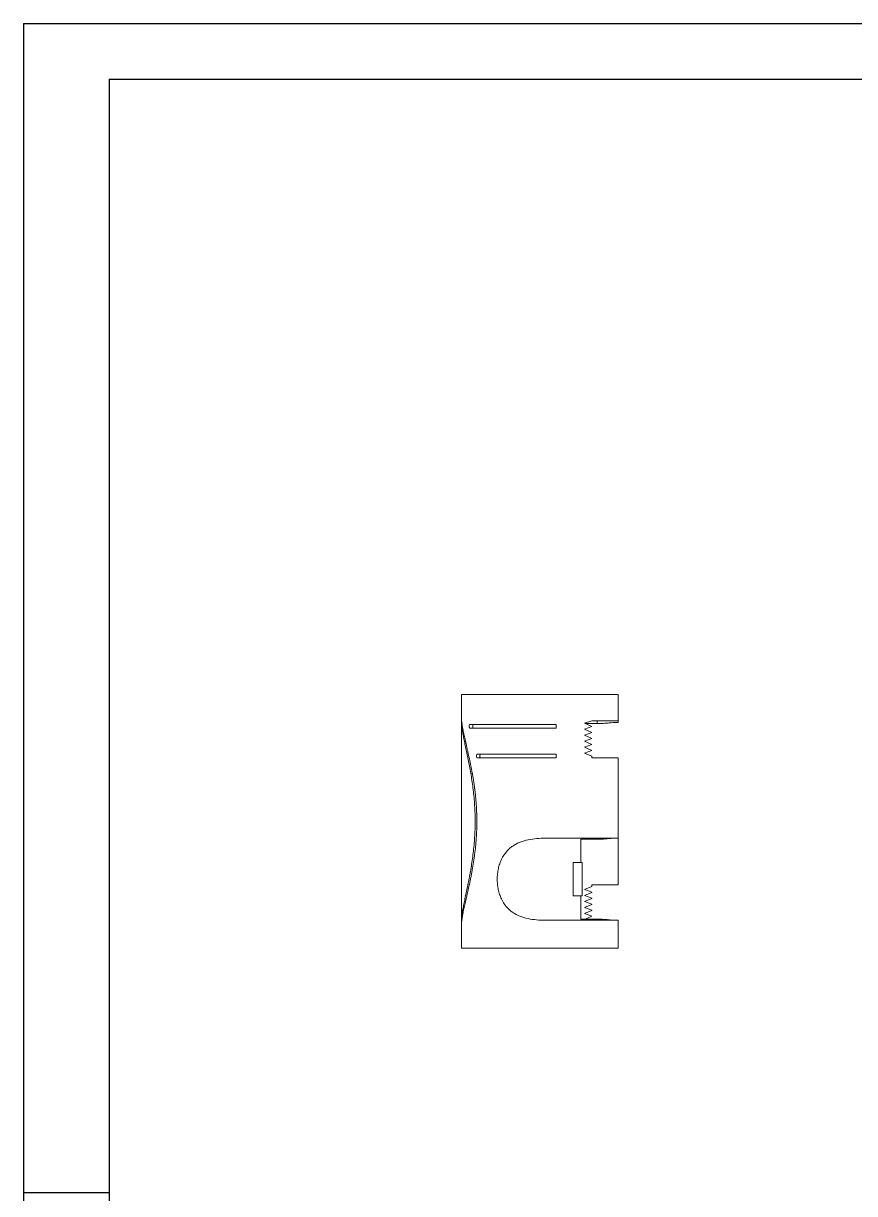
# Model space of a CAD drawing. Header units: inches. Extents: x 2759 to 3735, y 573 to 887.
# Drawn here: x 2758.5 to 2870, y 729.7 to 886.5 of the extents above; entities that cross this region are included whole.
import ezdxf

# ---------------------------------------------------------------- set-up
doc = ezdxf.new("R2010")
doc.units = ezdxf.units.IN

msp = doc.modelspace()

# ---------------------------------------------------------------- linework, layer by layer
for p, q in [((2758.545, 886.544), (3202.047, 886.544)), ((2758.545, 886.544), (2758.545, 572.957)), ((2770.021, 879.078), (3194.581, 879.078)), ((2770.021, 879.078), (2770.021, 580.423)), ((2770.021, 729.75), (2758.545, 729.75))]:
    msp.add_line(p, q)
at = {"color": 7, "linetype": 'Continuous', "lineweight": 15}
for p, q in [((2817.252, 793.617), (2817.252, 796.565)), ((2817.252, 796.565), (2838.252, 796.565)), ((2838.252, 793.065), (2838.252, 796.565)), ((2817.252, 793.617), (2817.252, 793.073)), ((2817.252, 766.056), (2817.252, 793.073)), ((2829.971, 792.565), (2818.38, 792.565)), ((2829.971, 792.065), (2829.971, 792.565)), ((2833.759, 792.712), (2834.752, 793.065)), ((2834.752, 792.289), (2833.759, 792.712)), ((2833.759, 791.912), (2834.752, 792.265)), ((2835.452, 792.671), (2833.857, 792.671)), ((2838.252, 793.065), (2834.752, 793.065)), ((2834.752, 792.289), (2834.752, 792.265)), ((2838.252, 792.815), (2837.784, 792.815)), ((2838.252, 793.065), (2838.252, 792.815)), ((2829.971, 792.065), (2818.38, 792.065)), ((2834.752, 791.489), (2833.759, 791.912)), ((2833.759, 791.112), (2834.752, 791.465)), ((2834.752, 790.689), (2833.759, 791.112)), ((2833.759, 790.312), (2834.752, 790.665)), ((2834.752, 791.489), (2834.752, 791.465)), ((2834.752, 790.689), (2834.752, 790.665)), ((2834.752, 789.889), (2833.759, 790.312)), ((2833.759, 789.512), (2834.752, 789.865)), ((2834.752, 789.089), (2833.759, 789.512)), ((2834.752, 789.889), (2834.752, 789.865)), ((2829.971, 788.565), (2819.389, 788.565)), ((2829.971, 788.065), (2819.389, 788.065)), ((2829.971, 788.065), (2829.971, 788.565)), ((2833.759, 788.712), (2834.752, 789.065)), ((2834.752, 788.289), (2833.759, 788.712)), ((2834.752, 789.089), (2834.752, 789.065)), ((2834.752, 788.289), (2834.752, 788.065)), ((2834.752, 788.065), (2838.252, 788.065)), ((2838.252, 777.315), (2838.252, 788.065)), ((2838.252, 777.315), (2828.56, 777.315)), ((2833.252, 777.171), (2835.452, 777.171)), ((2833.252, 777.171), (2833.252, 774.065)), ((2838.252, 777.315), (2838.252, 771.065)), ((2832.252, 774.065), (2832.252, 769.565)), ((2832.252, 774.065), (2833.452, 774.065)), ((2833.452, 774.065), (2833.452, 769.565)), ((2834.752, 770.84), (2833.759, 770.417)), ((2833.759, 770.417), (2834.752, 770.065)), ((2834.752, 771.065), (2838.252, 771.065)), ((2834.752, 770.84), (2834.752, 771.065)), ((2832.252, 769.565), (2833.452, 769.565)), ((2833.252, 769.565), (2833.252, 766.458)), ((2834.752, 770.04), (2833.759, 769.617)), ((2833.759, 769.617), (2834.752, 769.265)), ((2834.752, 769.24), (2833.759, 768.817)), ((2833.759, 768.817), (2834.752, 768.465)), ((2834.752, 770.04), (2834.752, 770.065)), ((2834.752, 769.24), (2834.752, 769.265)), ((2834.752, 768.44), (2833.759, 768.017)), ((2833.759, 768.017), (2834.752, 767.665)), ((2834.752, 767.64), (2833.759, 767.217)), ((2833.759, 767.217), (2834.752, 766.865)), ((2834.752, 768.44), (2834.752, 768.465)), ((2834.752, 767.64), (2834.752, 767.665)), ((2817.252, 766.056), (2817.252, 765.512)), ((2828.56, 766.315), (2838.252, 766.315)), ((2835.452, 766.458), (2833.252, 766.458)), ((2834.752, 766.84), (2833.857, 766.458)), ((2834.752, 766.84), (2834.752, 766.865)), ((2838.252, 762.565), (2838.252, 766.315)), ((2817.252, 762.565), (2817.252, 765.512)), ((2838.252, 762.565), (2817.252, 762.565))]:
    msp.add_line(p, q, dxfattribs=at)
at = {"color": 8, "linetype": 'Continuous', "lineweight": 15}
msp.add_line((2835.452, 792.671), (2835.452, 793.065), dxfattribs=at)
at = {"color": 7, "linetype": 'Continuous', "lineweight": 15}
for points, knots in [([(2817.252, 793.617), (2817.252, 793.325), (2817.285, 792.982), (2817.348, 792.562), (2817.351, 792.539), (2817.359, 792.49), (2817.363, 792.465), (2817.375, 792.391), (2817.384, 792.34), (2817.41, 792.187), (2817.429, 792.082), (2817.49, 791.759), (2817.536, 791.532), (2817.687, 790.819), (2817.805, 790.303), (2817.964, 789.61), (2817.996, 789.471), (2818.06, 789.187), (2818.093, 789.043), (2818.191, 788.605), (2818.257, 788.306), (2818.34, 787.921), (2818.357, 787.842), (2818.39, 787.685), (2818.407, 787.607), (2818.456, 787.369), (2818.489, 787.209), (2818.586, 786.726), (2818.649, 786.397), (2818.716, 786.022), (2818.724, 785.979), (2818.739, 785.894), (2818.747, 785.851), (2818.769, 785.723), (2818.784, 785.638), (2818.827, 785.381), (2818.855, 785.208), (2818.937, 784.688), (2818.987, 784.338), (2819.039, 783.939), (2819.045, 783.894), (2819.057, 783.803), (2819.062, 783.758), (2819.079, 783.623), (2819.089, 783.532), (2819.121, 783.261), (2819.14, 783.079), (2819.195, 782.532), (2819.226, 782.166), (2819.257, 781.705), (2819.263, 781.611), (2819.274, 781.424), (2819.279, 781.331), (2819.294, 781.051), (2819.302, 780.864), (2819.321, 780.304), (2819.327, 779.929), (2819.327, 779.367), (2819.325, 779.181), (2819.319, 778.808), (2819.314, 778.622), (2819.295, 778.064), (2819.275, 777.692), (2819.237, 777.136), (2819.223, 776.953), (2819.192, 776.585), (2819.176, 776.402), (2819.121, 775.854), (2819.079, 775.491), (2819.029, 775.107), (2819.026, 775.086), (2819.02, 775.042), (2819.017, 775.02), (2819.008, 774.954), (2819.002, 774.91), (2818.984, 774.779), (2818.972, 774.692), (2818.934, 774.431), (2818.908, 774.257), (2818.827, 773.741), (2818.769, 773.4), (2818.693, 772.979), (2818.678, 772.896), (2818.647, 772.73), (2818.632, 772.648), (2818.585, 772.401), (2818.553, 772.238), (2818.456, 771.754), (2818.389, 771.437), (2818.314, 771.086), (2818.306, 771.049), (2818.289, 770.972), (2818.281, 770.934), (2818.256, 770.821), (2818.24, 770.745), (2818.19, 770.521), (2818.157, 770.374), (2818.059, 769.936), (2817.994, 769.653), (2817.9, 769.239), (2817.868, 769.102), (2817.808, 768.835), (2817.778, 768.703), (2817.691, 768.317), (2817.636, 768.069), (2817.535, 767.593), (2817.489, 767.365), (2817.407, 766.933), (2817.372, 766.728), (2817.339, 766.511), (2817.336, 766.486), (2817.329, 766.438), (2817.326, 766.414), (2817.316, 766.343), (2817.31, 766.297), (2817.293, 766.159), (2817.283, 766.071), (2817.26, 765.815), (2817.252, 765.657), (2817.252, 765.512)], [0, 0, 0, 0, 0.0625, 0.0625, 0.0664062, 0.0664062, 0.0703125, 0.0703125, 0.078125, 0.078125, 0.09375, 0.09375, 0.125, 0.125, 0.1875, 0.1875, 0.203125, 0.203125, 0.21875, 0.21875, 0.25, 0.25, 0.2578125, 0.2578125, 0.265625, 0.265625, 0.28125, 0.28125, 0.3125, 0.3125, 0.3164062, 0.3164062, 0.3203125, 0.3203125, 0.328125, 0.328125, 0.34375, 0.34375, 0.375, 0.375, 0.3789062, 0.3789062, 0.3828125, 0.3828125, 0.390625, 0.390625, 0.40625, 0.40625, 0.4375, 0.4375, 0.4453125, 0.4453125, 0.453125, 0.453125, 0.46875, 0.46875, 0.5, 0.5, 0.515625, 0.515625, 0.53125, 0.53125, 0.5625, 0.5625, 0.578125, 0.578125, 0.59375, 0.59375, 0.625, 0.625, 0.6269531, 0.6269531, 0.6289062, 0.6289062, 0.6328125, 0.6328125, 0.640625, 0.640625, 0.65625, 0.65625, 0.6875, 0.6875, 0.6953125, 0.6953125, 0.703125, 0.703125, 0.71875, 0.71875, 0.75, 0.75, 0.7539062, 0.7539062, 0.7578125, 0.7578125, 0.765625, 0.765625, 0.78125, 0.78125, 0.8125, 0.8125, 0.828125, 0.828125, 0.84375, 0.84375, 0.875, 0.875, 0.90625, 0.90625, 0.9375, 0.9375, 0.9414062, 0.9414062, 0.9453125, 0.9453125, 0.953125, 0.953125, 0.96875, 0.96875, 1, 1, 1, 1]), ([(2817.252, 793.073), (2817.252, 793.025), (2817.253, 792.927), (2817.261, 792.771), (2817.272, 792.608), (2817.288, 792.437), (2817.309, 792.258), (2817.349, 791.949), (2817.423, 791.484), (2817.547, 790.826), (2817.694, 790.109), (2817.912, 789.08), (2818.21, 787.67), (2818.561, 785.81), (2818.856, 783.812), (2819.054, 781.714), (2819.124, 779.562), (2819.054, 777.41), (2818.856, 775.312), (2818.56, 773.314), (2818.209, 771.454), (2817.911, 770.044), (2817.693, 769.016), (2817.546, 768.298), (2817.422, 767.639), (2817.338, 767.108), (2817.286, 766.685), (2817.257, 766.351), (2817.254, 766.154), (2817.252, 766.056)], [0, 0, 0, 0, 0.0104034, 0.0208106, 0.0312278, 0.0416608, 0.0521159, 0.0625989, 0.0936019, 0.1247484, 0.1560094, 0.1873307, 0.2498844, 0.3124357, 0.3749842, 0.4375291, 0.5000726, 0.5626165, 0.6251672, 0.6877283, 0.7502972, 0.8128669, 0.8441995, 0.8754709, 0.9066767, 0.9377376, 0.9585632, 0.9793015, 1, 1, 1, 1]), ([(2818.38, 792.065), (2818.36, 792.065), (2818.339, 792.092), (2818.311, 792.184), (2818.303, 792.248), (2818.303, 792.381), (2818.311, 792.445), (2818.339, 792.537), (2818.36, 792.565), (2818.38, 792.565)], [0, 0, 0, 0, 0.25, 0.25, 0.5, 0.5, 0.75, 0.75, 1, 1, 1, 1]), ([(2818.857, 792.565), (2818.851, 792.564), (2818.841, 792.562), (2818.826, 792.547), (2818.813, 792.524), (2818.801, 792.493), (2818.791, 792.454), (2818.784, 792.411), (2818.781, 792.372), (2818.779, 792.343), (2818.779, 792.33), (2818.779, 792.324), (2818.779, 792.321), (2818.779, 792.32), (2818.779, 792.319), (2818.779, 792.319), (2818.779, 792.319), (2818.779, 792.319), (2818.779, 792.319), (2818.779, 792.319), (2818.779, 792.319), (2818.779, 792.319), (2818.779, 792.319), (2818.779, 792.319), (2818.779, 792.319), (2818.779, 792.319), (2818.779, 792.319), (2818.779, 792.318), (2818.779, 792.318), (2818.779, 792.318), (2818.779, 792.318), (2818.779, 792.318), (2818.779, 792.318), (2818.779, 792.318), (2818.779, 792.318), (2818.779, 792.318), (2818.779, 792.318), (2818.779, 792.318), (2818.779, 792.318), (2818.779, 792.318), (2818.779, 792.318), (2818.779, 792.318), (2818.779, 792.318), (2818.779, 792.318), (2818.779, 792.318), (2818.779, 792.318), (2818.779, 792.318), (2818.779, 792.318), (2818.779, 792.317), (2818.779, 792.317), (2818.779, 792.317), (2818.779, 792.317), (2818.779, 792.317), (2818.779, 792.317), (2818.779, 792.317), (2818.779, 792.317), (2818.779, 792.317), (2818.779, 792.317), (2818.779, 792.317), (2818.779, 792.317), (2818.779, 792.317), (2818.779, 792.317), (2818.779, 792.317), (2818.779, 792.317), (2818.779, 792.317), (2818.779, 792.317), (2818.779, 792.317), (2818.779, 792.317), (2818.779, 792.317), (2818.779, 792.316), (2818.779, 792.316), (2818.779, 792.316), (2818.779, 792.316), (2818.779, 792.316), (2818.779, 792.316), (2818.779, 792.316), (2818.779, 792.316), (2818.779, 792.316), (2818.779, 792.316), (2818.779, 792.316), (2818.779, 792.316), (2818.779, 792.316), (2818.779, 792.316), (2818.779, 792.316), (2818.779, 792.316), (2818.779, 792.316), (2818.779, 792.316), (2818.779, 792.316), (2818.779, 792.316), (2818.779, 792.315), (2818.779, 792.315), (2818.779, 792.315), (2818.779, 792.315), (2818.779, 792.315), (2818.779, 792.315), (2818.779, 792.315), (2818.779, 792.315), (2818.779, 792.315), (2818.779, 792.315), (2818.779, 792.315), (2818.779, 792.315), (2818.779, 792.315), (2818.779, 792.315), (2818.779, 792.315), (2818.779, 792.315), (2818.779, 792.315), (2818.779, 792.315), (2818.779, 792.315), (2818.779, 792.315), (2818.779, 792.315), (2818.779, 792.314), (2818.779, 792.314), (2818.779, 792.314), (2818.779, 792.314), (2818.779, 792.314), (2818.779, 792.314), (2818.779, 792.314), (2818.779, 792.314), (2818.779, 792.314), (2818.779, 792.314), (2818.779, 792.314), (2818.779, 792.314), (2818.779, 792.314), (2818.779, 792.314), (2818.779, 792.314), (2818.779, 792.314), (2818.779, 792.314), (2818.779, 792.314), (2818.779, 792.314), (2818.779, 792.314), (2818.779, 792.314), (2818.779, 792.313), (2818.779, 792.313), (2818.779, 792.313), (2818.779, 792.313), (2818.779, 792.313), (2818.779, 792.313), (2818.779, 792.313), (2818.779, 792.313), (2818.779, 792.313), (2818.779, 792.313), (2818.779, 792.313), (2818.779, 792.313), (2818.779, 792.313), (2818.779, 792.313), (2818.779, 792.313), (2818.779, 792.313), (2818.779, 792.313), (2818.779, 792.313), (2818.779, 792.313), (2818.779, 792.313), (2818.779, 792.312), (2818.779, 792.312), (2818.779, 792.312), (2818.779, 792.312), (2818.779, 792.312), (2818.779, 792.312), (2818.779, 792.312), (2818.779, 792.312), (2818.779, 792.312), (2818.779, 792.312), (2818.779, 792.312), (2818.779, 792.312), (2818.779, 792.312), (2818.779, 792.312), (2818.779, 792.312), (2818.779, 792.312), (2818.779, 792.312), (2818.779, 792.312), (2818.779, 792.312), (2818.779, 792.312), (2818.779, 792.312), (2818.779, 792.311), (2818.779, 792.311), (2818.779, 792.311), (2818.779, 792.311), (2818.779, 792.311), (2818.779, 792.311), (2818.779, 792.311), (2818.779, 792.311), (2818.779, 792.311), (2818.779, 792.311), (2818.779, 792.311), (2818.779, 792.311), (2818.779, 792.311), (2818.779, 792.311), (2818.779, 792.311), (2818.779, 792.311), (2818.779, 792.311), (2818.779, 792.311), (2818.779, 792.311), (2818.779, 792.311), (2818.779, 792.311), (2818.779, 792.31), (2818.779, 792.31), (2818.779, 792.31), (2818.779, 792.31), (2818.779, 792.31), (2818.779, 792.31), (2818.779, 792.31), (2818.779, 792.31), (2818.779, 792.31), (2818.779, 792.31), (2818.779, 792.31), (2818.779, 792.31), (2818.779, 792.31), (2818.779, 792.31), (2818.779, 792.31), (2818.779, 792.31), (2818.779, 792.31), (2818.779, 792.31), (2818.779, 792.31), (2818.779, 792.31), (2818.779, 792.31), (2818.779, 792.31), (2818.779, 792.31), (2818.779, 792.31), (2818.779, 792.31), (2818.779, 792.31), (2818.779, 792.31), (2818.779, 792.31), (2818.779, 792.31), (2818.779, 792.31), (2818.779, 792.309), (2818.779, 792.309), (2818.779, 792.309), (2818.779, 792.309), (2818.779, 792.309), (2818.779, 792.309), (2818.779, 792.309), (2818.779, 792.309), (2818.779, 792.309), (2818.779, 792.309), (2818.779, 792.309), (2818.779, 792.309), (2818.779, 792.309), (2818.779, 792.309), (2818.779, 792.309), (2818.779, 792.309), (2818.779, 792.309), (2818.779, 792.309), (2818.779, 792.309), (2818.779, 792.309), (2818.779, 792.309), (2818.779, 792.309), (2818.779, 792.309), (2818.779, 792.309), (2818.779, 792.309), (2818.779, 792.309), (2818.779, 792.309), (2818.779, 792.309), (2818.779, 792.309), (2818.779, 792.309), (2818.779, 792.309), (2818.779, 792.309), (2818.779, 792.309), (2818.779, 792.309), (2818.779, 792.309), (2818.779, 792.309), (2818.779, 792.309), (2818.779, 792.308), (2818.779, 792.308), (2818.779, 792.308), (2818.779, 792.308), (2818.779, 792.308), (2818.779, 792.308), (2818.779, 792.308), (2818.779, 792.308), (2818.779, 792.308), (2818.779, 792.308), (2818.779, 792.308), (2818.779, 792.308), (2818.779, 792.308), (2818.779, 792.308), (2818.779, 792.308), (2818.779, 792.308), (2818.779, 792.308), (2818.779, 792.308), (2818.779, 792.308), (2818.779, 792.308), (2818.779, 792.308), (2818.779, 792.308), (2818.779, 792.308), (2818.779, 792.308), (2818.779, 792.308), (2818.779, 792.308), (2818.779, 792.308), (2818.779, 792.308), (2818.779, 792.308), (2818.779, 792.308), (2818.779, 792.308), (2818.779, 792.308), (2818.779, 792.308), (2818.779, 792.308), (2818.779, 792.308), (2818.779, 792.308), (2818.779, 792.307), (2818.779, 792.307), (2818.779, 792.307), (2818.779, 792.307), (2818.779, 792.307), (2818.779, 792.307), (2818.779, 792.307), (2818.779, 792.307), (2818.779, 792.307), (2818.779, 792.307), (2818.779, 792.307), (2818.779, 792.307), (2818.779, 792.307), (2818.779, 792.307), (2818.779, 792.307), (2818.779, 792.307), (2818.779, 792.307), (2818.779, 792.307), (2818.779, 792.307), (2818.779, 792.307), (2818.779, 792.307), (2818.779, 792.307), (2818.779, 792.307), (2818.779, 792.307), (2818.779, 792.307), (2818.779, 792.307), (2818.779, 792.307), (2818.779, 792.307), (2818.779, 792.307), (2818.779, 792.307), (2818.779, 792.307), (2818.779, 792.307), (2818.779, 792.307), (2818.779, 792.307), (2818.779, 792.307), (2818.779, 792.307), (2818.779, 792.306), (2818.779, 792.306), (2818.779, 792.306), (2818.779, 792.306), (2818.779, 792.306), (2818.779, 792.306), (2818.779, 792.306), (2818.779, 792.306), (2818.779, 792.306), (2818.779, 792.306), (2818.779, 792.306), (2818.779, 792.305), (2818.779, 792.302), (2818.779, 792.296), (2818.779, 792.282), (2818.78, 792.265), (2818.782, 792.241), (2818.785, 792.211), (2818.792, 792.173), (2818.801, 792.135), (2818.813, 792.105), (2818.827, 792.082), (2818.841, 792.067), (2818.851, 792.065), (2818.857, 792.065)], [0, 0, 0, 0, 0.0623956, 0.1249656, 0.187213, 0.249821, 0.3121097, 0.3746207, 0.4371146, 0.4685113, 0.4842093, 0.4881401, 0.4920744, 0.4940432, 0.4941073, 0.4941662, 0.4942277, 0.4942893, 0.4943508, 0.4944124, 0.4944739, 0.4945355, 0.494597, 0.4946586, 0.4947201, 0.4947817, 0.4948432, 0.4949048, 0.4949663, 0.4950279, 0.4950894, 0.4951511, 0.4952125, 0.4952742, 0.4953357, 0.4953973, 0.4954588, 0.4955204, 0.4955819, 0.4956436, 0.4957051, 0.4957667, 0.4958282, 0.4958899, 0.4959514, 0.496013, 0.4960745, 0.4961362, 0.4961977, 0.4962593, 0.4963208, 0.4963825, 0.496444, 0.4965057, 0.4965672, 0.4966288, 0.4966904, 0.496752, 0.4968135, 0.4968752, 0.4969367, 0.4969984, 0.4970599, 0.4971216, 0.4971831, 0.4972448, 0.4973063, 0.497368, 0.4974295, 0.4974912, 0.4975527, 0.4976144, 0.497676, 0.4977376, 0.4977992, 0.4978608, 0.4979224, 0.4979841, 0.4980456, 0.4981073, 0.4981689, 0.4982305, 0.4982921, 0.4983538, 0.4984154, 0.498477, 0.4985386, 0.4986003, 0.4986619, 0.4987235, 0.4987851, 0.4988468, 0.4989084, 0.4989701, 0.4990317, 0.4990934, 0.499155, 0.4992166, 0.4992783, 0.4993399, 0.4994015, 0.4994632, 0.4995248, 0.4995865, 0.4996481, 0.4997098, 0.4997714, 0.4998331, 0.4998947, 0.4999564, 0.5000181, 0.5000797, 0.5001414, 0.500203, 0.5002647, 0.5003263, 0.500388, 0.5004496, 0.5005113, 0.5005729, 0.5006345, 0.5006961, 0.5007578, 0.5008194, 0.5008811, 0.5009427, 0.5010043, 0.5010659, 0.5011276, 0.5011891, 0.5012508, 0.5013124, 0.501374, 0.5014356, 0.5014973, 0.5015588, 0.5016205, 0.501682, 0.5017437, 0.5018052, 0.5018669, 0.5019284, 0.5019901, 0.5020516, 0.5021133, 0.5021747, 0.5022364, 0.5022979, 0.5023596, 0.5024211, 0.5024828, 0.5025442, 0.5026059, 0.5026674, 0.5027291, 0.5027905, 0.5028522, 0.5029136, 0.5029753, 0.5030367, 0.5030985, 0.5031599, 0.5032216, 0.503283, 0.5033447, 0.5034061, 0.5034678, 0.5035291, 0.5035909, 0.5036522, 0.5037139, 0.5037753, 0.503837, 0.5038984, 0.5039601, 0.5040214, 0.5040831, 0.5041445, 0.5042062, 0.5042675, 0.5043292, 0.5043906, 0.5044523, 0.5045136, 0.5045753, 0.5046366, 0.5046983, 0.5047596, 0.5048213, 0.5048826, 0.5049443, 0.5050056, 0.5050673, 0.5051286, 0.5051903, 0.5052516, 0.5053133, 0.5053746, 0.5054363, 0.5054976, 0.5055593, 0.5056205, 0.5056553, 0.50569, 0.5057248, 0.5057595, 0.5057943, 0.5058289, 0.5058637, 0.5058984, 0.5059332, 0.5059679, 0.5060027, 0.5060373, 0.5060721, 0.5061068, 0.5061416, 0.5061762, 0.506211, 0.5062457, 0.5062805, 0.5063152, 0.5063499, 0.5063846, 0.5064194, 0.506454, 0.5064888, 0.5065235, 0.5065583, 0.5065929, 0.5066277, 0.5066624, 0.5066972, 0.5067318, 0.5067666, 0.5068013, 0.506836, 0.5068707, 0.5069055, 0.5069401, 0.5069749, 0.5070095, 0.5070443, 0.507079, 0.5071138, 0.5071484, 0.5071832, 0.5072178, 0.5072526, 0.5072872, 0.507322, 0.5073567, 0.5073914, 0.5074261, 0.5074609, 0.5074955, 0.5075303, 0.5075649, 0.5075997, 0.5076343, 0.5076691, 0.5077037, 0.5077385, 0.5077731, 0.5078079, 0.5078425, 0.5078773, 0.5079119, 0.5079467, 0.5079813, 0.5080161, 0.5080507, 0.5080855, 0.5081201, 0.5081549, 0.5081895, 0.5082243, 0.5082589, 0.5082937, 0.5083283, 0.508363, 0.5083977, 0.5084324, 0.5084671, 0.5085018, 0.5085364, 0.5085712, 0.5086058, 0.5086406, 0.5086752, 0.5087099, 0.5087446, 0.5087793, 0.5088139, 0.5088487, 0.5088833, 0.5089181, 0.5089527, 0.5089874, 0.509022, 0.5090568, 0.5090914, 0.5091262, 0.5091608, 0.5091955, 0.5092301, 0.5092649, 0.5092995, 0.5093342, 0.5093688, 0.5094036, 0.5094382, 0.5094729, 0.5095076, 0.5095423, 0.5095769, 0.5096116, 0.5096462, 0.509681, 0.5097156, 0.5097503, 0.5097849, 0.5098197, 0.5098543, 0.509889, 0.5099236, 0.5099583, 0.509993, 0.5100277, 0.5100623, 0.5101144, 0.5101663, 0.5102184, 0.5102703, 0.5103224, 0.5103743, 0.5104264, 0.5104783, 0.5105304, 0.5105822, 0.5106371, 0.5106862, 0.5108941, 0.5117257, 0.513388, 0.5211312, 0.5365634, 0.5673344, 0.5879059, 0.6292945, 0.6908358, 0.7527388, 0.8143485, 0.876143, 0.9379495, 1, 1, 1, 1]), ([(2837.784, 792.815), (2837.655, 792.815), (2837.506, 792.804), (2837.167, 792.775), (2836.976, 792.756), (2836.574, 792.719), (2836.357, 792.702), (2835.911, 792.677), (2835.684, 792.671), (2835.452, 792.671)], [0, 0, 0, 0, 0.25, 0.25, 0.5, 0.5, 0.75, 0.75, 1, 1, 1, 1]), ([(2819.389, 788.065), (2819.361, 788.065), (2819.333, 788.092), (2819.294, 788.184), (2819.283, 788.248), (2819.283, 788.381), (2819.294, 788.445), (2819.333, 788.537), (2819.361, 788.565), (2819.389, 788.565)], [0, 0, 0, 0, 0.25, 0.25, 0.5, 0.5, 0.75, 0.75, 1, 1, 1, 1]), ([(2819.843, 788.565), (2819.836, 788.564), (2819.822, 788.562), (2819.802, 788.547), (2819.783, 788.524), (2819.767, 788.493), (2819.754, 788.454), (2819.744, 788.411), (2819.739, 788.372), (2819.737, 788.343), (2819.737, 788.33), (2819.737, 788.324), (2819.737, 788.321), (2819.737, 788.32), (2819.737, 788.319), (2819.737, 788.319), (2819.737, 788.319), (2819.737, 788.319), (2819.737, 788.319), (2819.737, 788.319), (2819.737, 788.319), (2819.737, 788.319), (2819.737, 788.319), (2819.737, 788.319), (2819.737, 788.319), (2819.737, 788.319), (2819.737, 788.319), (2819.737, 788.318), (2819.737, 788.318), (2819.737, 788.318), (2819.737, 788.318), (2819.737, 788.318), (2819.737, 788.318), (2819.737, 788.318), (2819.737, 788.318), (2819.737, 788.318), (2819.737, 788.318), (2819.737, 788.318), (2819.737, 788.318), (2819.737, 788.318), (2819.737, 788.318), (2819.737, 788.318), (2819.737, 788.318), (2819.737, 788.318), (2819.737, 788.318), (2819.737, 788.318), (2819.737, 788.318), (2819.737, 788.318), (2819.737, 788.317), (2819.737, 788.317), (2819.737, 788.317), (2819.737, 788.317), (2819.737, 788.317), (2819.737, 788.317), (2819.737, 788.317), (2819.737, 788.317), (2819.737, 788.317), (2819.737, 788.317), (2819.737, 788.317), (2819.737, 788.317), (2819.737, 788.317), (2819.737, 788.317), (2819.737, 788.317), (2819.737, 788.317), (2819.737, 788.317), (2819.737, 788.317), (2819.737, 788.317), (2819.737, 788.317), (2819.737, 788.317), (2819.737, 788.316), (2819.737, 788.316), (2819.737, 788.316), (2819.737, 788.316), (2819.737, 788.316), (2819.737, 788.316), (2819.737, 788.316), (2819.737, 788.316), (2819.737, 788.316), (2819.737, 788.316), (2819.737, 788.316), (2819.737, 788.316), (2819.737, 788.316), (2819.737, 788.316), (2819.737, 788.316), (2819.737, 788.316), (2819.737, 788.316), (2819.737, 788.316), (2819.737, 788.316), (2819.737, 788.316), (2819.737, 788.315), (2819.737, 788.315), (2819.737, 788.315), (2819.737, 788.315), (2819.737, 788.315), (2819.737, 788.315), (2819.737, 788.315), (2819.737, 788.315), (2819.737, 788.315), (2819.737, 788.315), (2819.737, 788.315), (2819.737, 788.315), (2819.737, 788.315), (2819.737, 788.315), (2819.737, 788.315), (2819.737, 788.315), (2819.737, 788.315), (2819.737, 788.315), (2819.737, 788.315), (2819.737, 788.315), (2819.737, 788.315), (2819.737, 788.314), (2819.737, 788.314), (2819.737, 788.314), (2819.737, 788.314), (2819.737, 788.314), (2819.737, 788.314), (2819.737, 788.314), (2819.737, 788.314), (2819.737, 788.314), (2819.737, 788.314), (2819.737, 788.314), (2819.737, 788.314), (2819.737, 788.314), (2819.737, 788.314), (2819.737, 788.314), (2819.737, 788.314), (2819.737, 788.314), (2819.737, 788.314), (2819.737, 788.314), (2819.737, 788.314), (2819.737, 788.314), (2819.737, 788.313), (2819.737, 788.313), (2819.737, 788.313), (2819.737, 788.313), (2819.737, 788.313), (2819.737, 788.313), (2819.737, 788.313), (2819.737, 788.313), (2819.737, 788.313), (2819.737, 788.313), (2819.737, 788.313), (2819.737, 788.313), (2819.737, 788.313), (2819.737, 788.313), (2819.737, 788.313), (2819.737, 788.313), (2819.737, 788.313), (2819.737, 788.313), (2819.737, 788.313), (2819.737, 788.313), (2819.737, 788.312), (2819.737, 788.312), (2819.737, 788.312), (2819.737, 788.312), (2819.737, 788.312), (2819.737, 788.312), (2819.737, 788.312), (2819.737, 788.312), (2819.737, 788.312), (2819.737, 788.312), (2819.737, 788.312), (2819.737, 788.312), (2819.737, 788.312), (2819.737, 788.312), (2819.737, 788.312), (2819.737, 788.312), (2819.737, 788.312), (2819.737, 788.312), (2819.737, 788.312), (2819.737, 788.312), (2819.737, 788.312), (2819.737, 788.311), (2819.737, 788.311), (2819.737, 788.311), (2819.737, 788.311), (2819.737, 788.311), (2819.737, 788.311), (2819.737, 788.311), (2819.737, 788.311), (2819.737, 788.311), (2819.737, 788.311), (2819.737, 788.311), (2819.737, 788.311), (2819.737, 788.311), (2819.737, 788.311), (2819.737, 788.311), (2819.737, 788.311), (2819.737, 788.311), (2819.737, 788.311), (2819.737, 788.311), (2819.737, 788.311), (2819.737, 788.311), (2819.737, 788.31), (2819.737, 788.31), (2819.737, 788.31), (2819.737, 788.31), (2819.737, 788.31), (2819.737, 788.31), (2819.737, 788.31), (2819.737, 788.31), (2819.737, 788.31), (2819.737, 788.31), (2819.737, 788.31), (2819.737, 788.31), (2819.737, 788.31), (2819.737, 788.31), (2819.737, 788.31), (2819.737, 788.31), (2819.737, 788.31), (2819.737, 788.31), (2819.737, 788.31), (2819.737, 788.31), (2819.737, 788.31), (2819.737, 788.31), (2819.737, 788.31), (2819.737, 788.31), (2819.737, 788.31), (2819.737, 788.31), (2819.737, 788.31), (2819.737, 788.31), (2819.737, 788.31), (2819.737, 788.31), (2819.737, 788.309), (2819.737, 788.309), (2819.737, 788.309), (2819.737, 788.309), (2819.737, 788.309), (2819.737, 788.309), (2819.737, 788.309), (2819.737, 788.309), (2819.737, 788.309), (2819.737, 788.309), (2819.737, 788.309), (2819.737, 788.309), (2819.737, 788.309), (2819.737, 788.309), (2819.737, 788.309), (2819.737, 788.309), (2819.737, 788.309), (2819.737, 788.309), (2819.737, 788.309), (2819.737, 788.309), (2819.737, 788.309), (2819.737, 788.309), (2819.737, 788.309), (2819.737, 788.309), (2819.737, 788.309), (2819.737, 788.309), (2819.737, 788.309), (2819.737, 788.309), (2819.737, 788.309), (2819.737, 788.309), (2819.737, 788.309), (2819.737, 788.309), (2819.737, 788.309), (2819.737, 788.309), (2819.737, 788.309), (2819.737, 788.309), (2819.737, 788.309), (2819.737, 788.308), (2819.737, 788.308), (2819.737, 788.308), (2819.737, 788.308), (2819.737, 788.308), (2819.737, 788.308), (2819.737, 788.308), (2819.737, 788.308), (2819.737, 788.308), (2819.737, 788.308), (2819.737, 788.308), (2819.737, 788.308), (2819.737, 788.308), (2819.737, 788.308), (2819.737, 788.308), (2819.737, 788.308), (2819.737, 788.308), (2819.737, 788.308), (2819.737, 788.308), (2819.737, 788.308), (2819.737, 788.308), (2819.737, 788.308), (2819.737, 788.308), (2819.737, 788.308), (2819.737, 788.308), (2819.737, 788.308), (2819.737, 788.308), (2819.737, 788.308), (2819.737, 788.308), (2819.737, 788.308), (2819.737, 788.308), (2819.737, 788.308), (2819.737, 788.308), (2819.737, 788.308), (2819.737, 788.308), (2819.737, 788.308), (2819.737, 788.307), (2819.737, 788.307), (2819.737, 788.307), (2819.737, 788.307), (2819.737, 788.307), (2819.737, 788.307), (2819.737, 788.307), (2819.737, 788.307), (2819.737, 788.307), (2819.737, 788.307), (2819.737, 788.307), (2819.737, 788.307), (2819.737, 788.307), (2819.737, 788.307), (2819.737, 788.307), (2819.737, 788.307), (2819.737, 788.307), (2819.737, 788.307), (2819.737, 788.307), (2819.737, 788.307), (2819.737, 788.307), (2819.737, 788.307), (2819.737, 788.307), (2819.737, 788.307), (2819.737, 788.307), (2819.737, 788.307), (2819.737, 788.307), (2819.737, 788.307), (2819.737, 788.307), (2819.737, 788.307), (2819.737, 788.307), (2819.737, 788.307), (2819.737, 788.307), (2819.737, 788.307), (2819.737, 788.307), (2819.737, 788.307), (2819.737, 788.306), (2819.737, 788.306), (2819.737, 788.306), (2819.737, 788.306), (2819.737, 788.306), (2819.737, 788.306), (2819.737, 788.306), (2819.737, 788.306), (2819.737, 788.306), (2819.737, 788.306), (2819.737, 788.306), (2819.737, 788.305), (2819.737, 788.302), (2819.737, 788.296), (2819.737, 788.282), (2819.739, 788.265), (2819.741, 788.241), (2819.746, 788.211), (2819.754, 788.173), (2819.768, 788.135), (2819.784, 788.105), (2819.802, 788.082), (2819.822, 788.067), (2819.836, 788.065), (2819.843, 788.065)], [0, 0, 0, 0, 0.06239565, 0.12496555, 0.18721302, 0.24982103, 0.31210967, 0.37462067, 0.4371146, 0.46851127, 0.48420926, 0.48814006, 0.49207443, 0.49404316, 0.49410726, 0.49416624, 0.49422769, 0.49428933, 0.49435078, 0.49441242, 0.49447388, 0.49453552, 0.49459697, 0.49465862, 0.49472008, 0.49478172, 0.49484318, 0.49490483, 0.4949663, 0.49502794, 0.49508941, 0.49515106, 0.49521253, 0.49527419, 0.49533566, 0.49539731, 0.49545879, 0.49552044, 0.49558192, 0.49564358, 0.49570506, 0.49576672, 0.49582821, 0.49588987, 0.49595136, 0.49601302, 0.49607451, 0.49613617, 0.49619767, 0.49625933, 0.49632083, 0.4963825, 0.496444, 0.49650567, 0.49656717, 0.49662884, 0.49669035, 0.49675202, 0.49681353, 0.4968752, 0.49693672, 0.49699839, 0.49705991, 0.49712159, 0.49718311, 0.49724478, 0.49730631, 0.49736799, 0.49742952, 0.4974912, 0.49755273, 0.49761441, 0.49767595, 0.49773763, 0.49779917, 0.49786085, 0.4979224, 0.49798408, 0.49804564, 0.49810731, 0.49816887, 0.49823055, 0.49829212, 0.49835379, 0.49841536, 0.49847704, 0.49853862, 0.49860029, 0.49866188, 0.49872355, 0.49878514, 0.49884681, 0.49890841, 0.49897008, 0.49903169, 0.49909335, 0.49915497, 0.49921663, 0.49927825, 0.49933992, 0.49940154, 0.49946321, 0.49952484, 0.4995865, 0.49964814, 0.4997098, 0.49977145, 0.49983311, 0.49989474, 0.49995638, 0.50001806, 0.50007972, 0.50014138, 0.50020302, 0.50026468, 0.50032632, 0.50038798, 0.5004496, 0.50051126, 0.50057288, 0.50063454, 0.50069615, 0.50075781, 0.50081941, 0.50088107, 0.50094266, 0.50100433, 0.5010659, 0.50112757, 0.50118914, 0.50125081, 0.50131237, 0.50137404, 0.50143559, 0.50149727, 0.5015588, 0.50162048, 0.50168201, 0.50174369, 0.5018052, 0.50186689, 0.50192839, 0.50199008, 0.50205157, 0.50211326, 0.50217475, 0.50223644, 0.50229791, 0.50235961, 0.50242107, 0.50248277, 0.50254422, 0.50260592, 0.50266736, 0.50272906, 0.5027905, 0.5028522, 0.50291363, 0.50297533, 0.50303675, 0.50309845, 0.50315986, 0.50322156, 0.50328296, 0.50334467, 0.50340606, 0.50346777, 0.50352915, 0.50359086, 0.50365223, 0.50371394, 0.5037753, 0.50383701, 0.50389837, 0.50396008, 0.50402143, 0.50408314, 0.50414448, 0.50420619, 0.50426753, 0.50432924, 0.50439056, 0.50445227, 0.50451359, 0.5045753, 0.50463661, 0.50469832, 0.50475963, 0.50482134, 0.50488264, 0.50494434, 0.50500564, 0.50506734, 0.50512863, 0.50519033, 0.50525161, 0.50531332, 0.50537459, 0.50543629, 0.50549756, 0.50555926, 0.50562053, 0.50565533, 0.50569, 0.5057248, 0.50575947, 0.50579427, 0.50582894, 0.50586374, 0.5058984, 0.50593321, 0.50596787, 0.50600267, 0.50603733, 0.50607213, 0.50610679, 0.50614159, 0.50617624, 0.50621104, 0.5062457, 0.5062805, 0.50631515, 0.50634995, 0.5063846, 0.50641939, 0.50645405, 0.50648884, 0.50652349, 0.50655829, 0.50659294, 0.50662773, 0.50666238, 0.50669717, 0.50673182, 0.5067666, 0.50680125, 0.50683604, 0.50687069, 0.50690547, 0.50694012, 0.5069749, 0.50700955, 0.50704433, 0.50707897, 0.50711376, 0.5071484, 0.50718318, 0.50721782, 0.5072526, 0.50728724, 0.50732202, 0.50735666, 0.50739144, 0.50742608, 0.50746085, 0.50749549, 0.50753027, 0.5075649, 0.50759968, 0.50763431, 0.50766909, 0.50770372, 0.50773849, 0.50777313, 0.5078079, 0.50784253, 0.5078773, 0.50791193, 0.5079467, 0.50798133, 0.5080161, 0.50805072, 0.50808549, 0.50812012, 0.50815488, 0.50818951, 0.50822427, 0.5082589, 0.50829366, 0.50832829, 0.50836305, 0.50839767, 0.50843243, 0.50846706, 0.50850182, 0.50853644, 0.5085712, 0.50860582, 0.50864057, 0.5086752, 0.50870995, 0.50874457, 0.50877932, 0.50881394, 0.50884869, 0.50888331, 0.50891806, 0.50895268, 0.50898743, 0.50902205, 0.5090568, 0.50909141, 0.50912616, 0.50916077, 0.50919552, 0.50923013, 0.50926488, 0.50929949, 0.50933423, 0.50936885, 0.50940359, 0.5094382, 0.50947294, 0.50950755, 0.50954229, 0.5095769, 0.50961164, 0.50964625, 0.50968098, 0.50971559, 0.50975033, 0.50978494, 0.50981967, 0.50985428, 0.50988901, 0.50992362, 0.50995835, 0.50999295, 0.51002768, 0.51006229, 0.51011443, 0.51016629, 0.51021842, 0.51027028, 0.51032241, 0.51037427, 0.5104264, 0.51047825, 0.51053038, 0.51058223, 0.51063707, 0.51068621, 0.51089414, 0.5117257, 0.51338797, 0.5211312, 0.53656342, 0.5673344, 0.58790594, 0.62929449, 0.69083585, 0.75273882, 0.81434846, 0.876143, 0.93794949, 1, 1, 1, 1]), ([(2828.56, 777.315), (2827.734, 777.315), (2826.95, 777.259), (2825.84, 777.025), (2825.481, 776.923), (2824.96, 776.716), (2824.789, 776.638), (2824.46, 776.465), (2824.301, 776.37), (2823.994, 776.159), (2823.846, 776.044), (2823.562, 775.791), (2823.425, 775.652), (2823.044, 775.209), (2822.825, 774.875), (2822.548, 774.304), (2822.464, 774.1), (2822.321, 773.681), (2822.261, 773.465), (2822.163, 773.017), (2822.125, 772.784), (2822.074, 772.315), (2822.061, 772.08), (2822.059, 771.608), (2822.07, 771.368), (2822.117, 770.897), (2822.153, 770.667), (2822.247, 770.218), (2822.307, 769.997), (2822.447, 769.573), (2822.528, 769.372), (2822.8, 768.796), (2823.024, 768.448), (2823.404, 768), (2823.538, 767.862), (2823.821, 767.605), (2823.97, 767.487), (2824.43, 767.167), (2824.757, 766.996), (2825.449, 766.717), (2825.816, 766.61), (2826.939, 766.371), (2827.73, 766.315), (2828.56, 766.315)], [0, 0, 0, 0, 0.125, 0.125, 0.1875, 0.1875, 0.21875, 0.21875, 0.25, 0.25, 0.28125, 0.28125, 0.3125, 0.3125, 0.375, 0.375, 0.40625, 0.40625, 0.4375, 0.4375, 0.46875, 0.46875, 0.5, 0.5, 0.53125, 0.53125, 0.5625, 0.5625, 0.59375, 0.59375, 0.625, 0.625, 0.6875, 0.6875, 0.71875, 0.71875, 0.75, 0.75, 0.8125, 0.8125, 0.875, 0.875, 1, 1, 1, 1]), ([(2835.452, 777.171), (2835.684, 777.171), (2835.911, 777.177), (2836.356, 777.202), (2836.574, 777.219), (2836.976, 777.256), (2837.166, 777.275), (2837.506, 777.304), (2837.655, 777.315), (2837.784, 777.315)], [0, 0, 0, 0, 0.25, 0.25, 0.5, 0.5, 0.75, 0.75, 1, 1, 1, 1]), ([(2837.784, 766.315), (2837.655, 766.315), (2837.506, 766.325), (2837.167, 766.354), (2836.976, 766.373), (2836.574, 766.41), (2836.357, 766.427), (2835.911, 766.452), (2835.684, 766.458), (2835.452, 766.458)], [0, 0, 0, 0, 0.25, 0.25, 0.5, 0.5, 0.75, 0.75, 1, 1, 1, 1])]:
    msp.add_open_spline(points, degree=3, knots=knots, dxfattribs=at)

doc.saveas('drawing.dxf')
